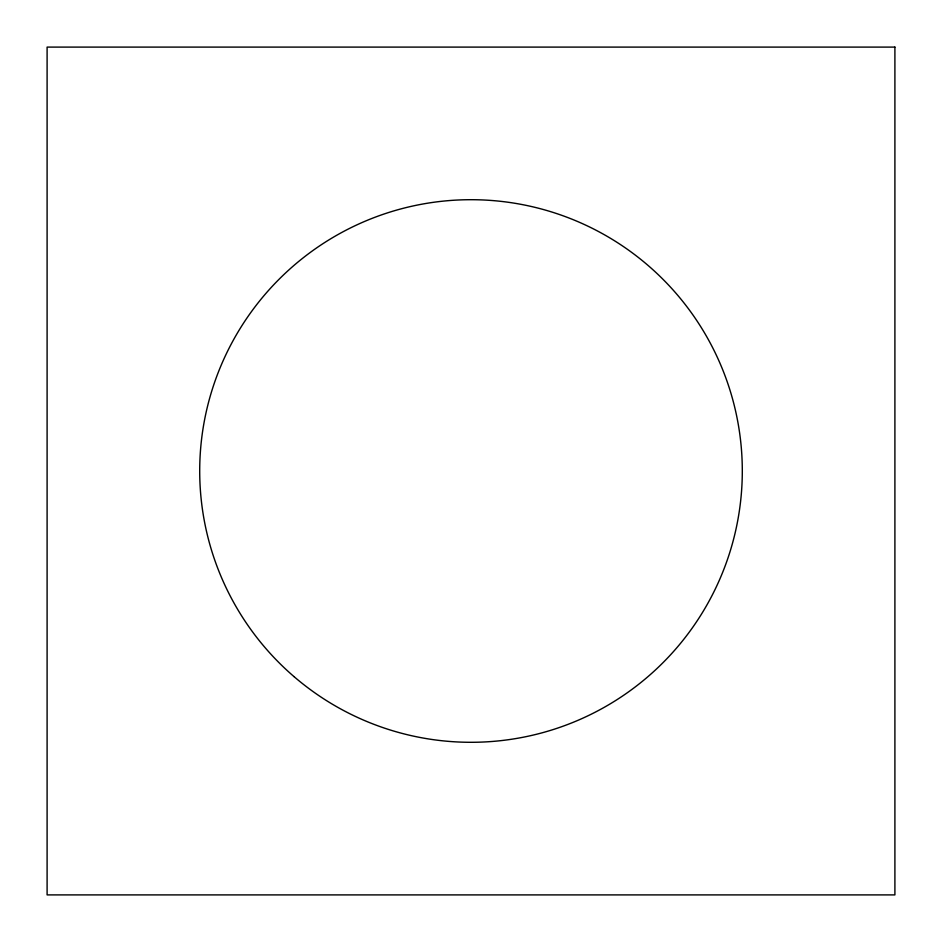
<?xml version="1.0" encoding="UTF-8"?>
<svg xmlns="http://www.w3.org/2000/svg" width="942" height="942" viewBox="0 0 942 942"><rect width="100%" height="100%" fill="white"/><g stroke="black" fill="none" stroke-linecap="round" stroke-linejoin="round"><path stroke-width="1.41" d="M894.9 47.1L47.1 47.1L47.1 894.9L894.9 894.9L894.9 47.1M293.963 676.568A271.296 271.296 0 0 0 737.551 521.538A271.296 271.296 0 0 0 381.486 214.894A271.296 271.296 0 0 0 293.963 676.568"/></g></svg>
